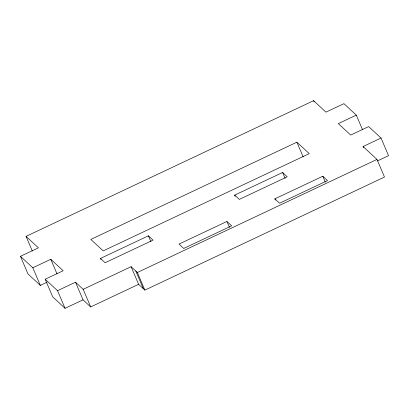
<?xml version="1.0" encoding="UTF-8"?>
<svg xmlns="http://www.w3.org/2000/svg" width="409" height="409" viewBox="0 0 409 409"><rect width="100%" height="100%" fill="white"/><g stroke="black" fill="none" stroke-linecap="round" stroke-linejoin="round"><path stroke-width="0.61" d="M32.321 251.054L26.053 236.371L313.601 100.68L325.963 112.143L343.938 103.661L356.3 115.123L362.568 129.811M47.071 282.215L40.333 285.395L27.965 273.933L20.45 256.31L38.42 247.834L26.053 236.371M296.898 142.184L90.829 239.423L103.191 250.886L309.265 153.641L296.898 142.184L303.161 156.867M20.45 256.31L32.817 267.772L50.788 259.291L63.155 270.753L45.179 279.235L52.7 296.857L65.062 308.32L83.037 299.838L90.686 306.929L138.61 284.316L144.873 290.119L384.491 177.046L376.975 159.418L363.059 146.524L381.035 138.048L388.55 155.671L377.318 160.967M356.3 115.123L338.33 123.605L350.697 135.067L368.667 126.585L381.035 138.048M100.486 258.432L148.411 235.819L153.048 240.119L105.123 262.731L100.486 258.432L100.987 259.608M234.674 195.113L282.599 172.496L287.236 176.795L239.311 199.408L234.674 195.113L235.175 196.284M45.179 279.235L57.546 290.697L75.517 282.215L83.17 289.306L90.686 306.929M83.17 289.306L131.095 266.694L137.352 272.496L144.873 290.119M226.939 221.463L179.019 244.076L183.733 248.447L231.658 225.829L226.939 221.463L229.449 227.338M274.863 198.846L322.788 176.233L327.502 180.604L279.577 203.217L274.863 198.846L275.364 200.021M137.352 272.496L376.975 159.418M363.059 146.524L363.56 147.7M313.601 100.68L314.102 101.856M322.788 176.233L325.293 182.107M282.599 172.496L285.104 178.37M148.411 235.819L150.916 241.693M135.808 271.06L143.324 288.688M131.095 266.694L138.61 284.316M75.517 282.215L83.037 299.838M50.788 259.291L57.05 273.979M57.546 290.697L65.062 308.32M32.817 267.772L40.333 285.395"/></g></svg>
